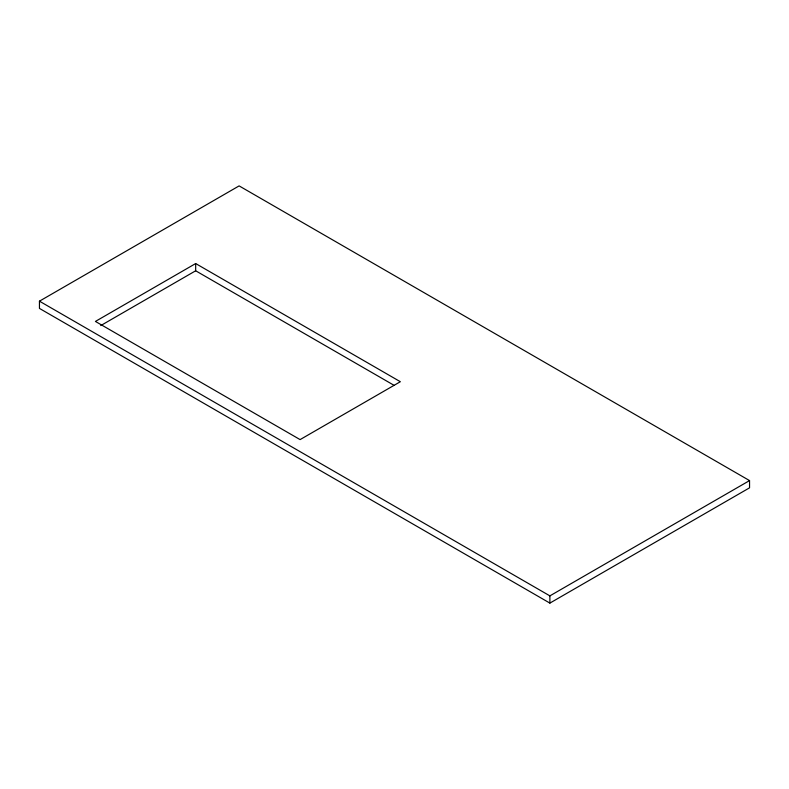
<?xml version="1.0" encoding="UTF-8"?>
<svg xmlns="http://www.w3.org/2000/svg" width="789" height="789" viewBox="0 0 789 789"><rect width="100%" height="100%" fill="white"/><g stroke="black" fill="none" stroke-linecap="round" stroke-linejoin="round"><path stroke-width="1.18" d="M39.45 301.171L239.116 185.898L749.55 480.59L749.55 487.829L549.884 603.102L39.45 308.41L39.45 301.171L549.884 595.873L749.55 480.59M195.672 263.546L95.42 321.429L300.096 439.601L400.348 381.718L195.672 263.546L195.672 270.785L393.948 385.259M100.755 325.581L195.672 270.785M549.884 595.873L549.884 603.102"/></g></svg>
